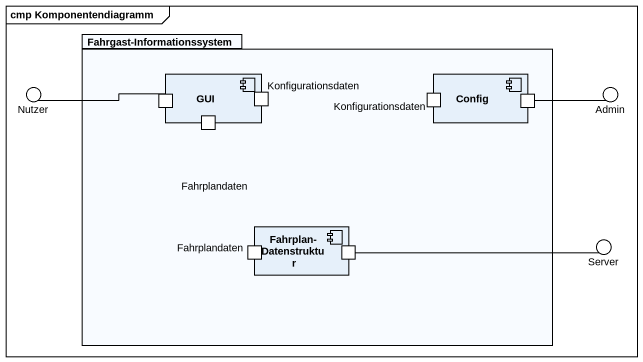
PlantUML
@startuml
mainframe cmp Komponentendiagramm
package "Fahrgast-Informationssystem" as Fahrgast_Informationssystem {
  component GUI {
    port " " as port1
    port Fahrplandaten
    port Konfigurationsdaten
  }
  component Config {
    port "Konfigurationsdaten" as Konfigurationsdaten_2
    port " " as port2
  }
  component "Fahrplan-Datenstruktur" as Fahrplan_Datenstruktur {
    port "Fahrplandaten" as Fahrplandaten_2
    port " " as port3
  }
}
() Nutzer
() Admin
() Server
Nutzer -right- GUI
Admin -left- Config
Server -left- Fahrplan_Datenstruktur
@enduml
